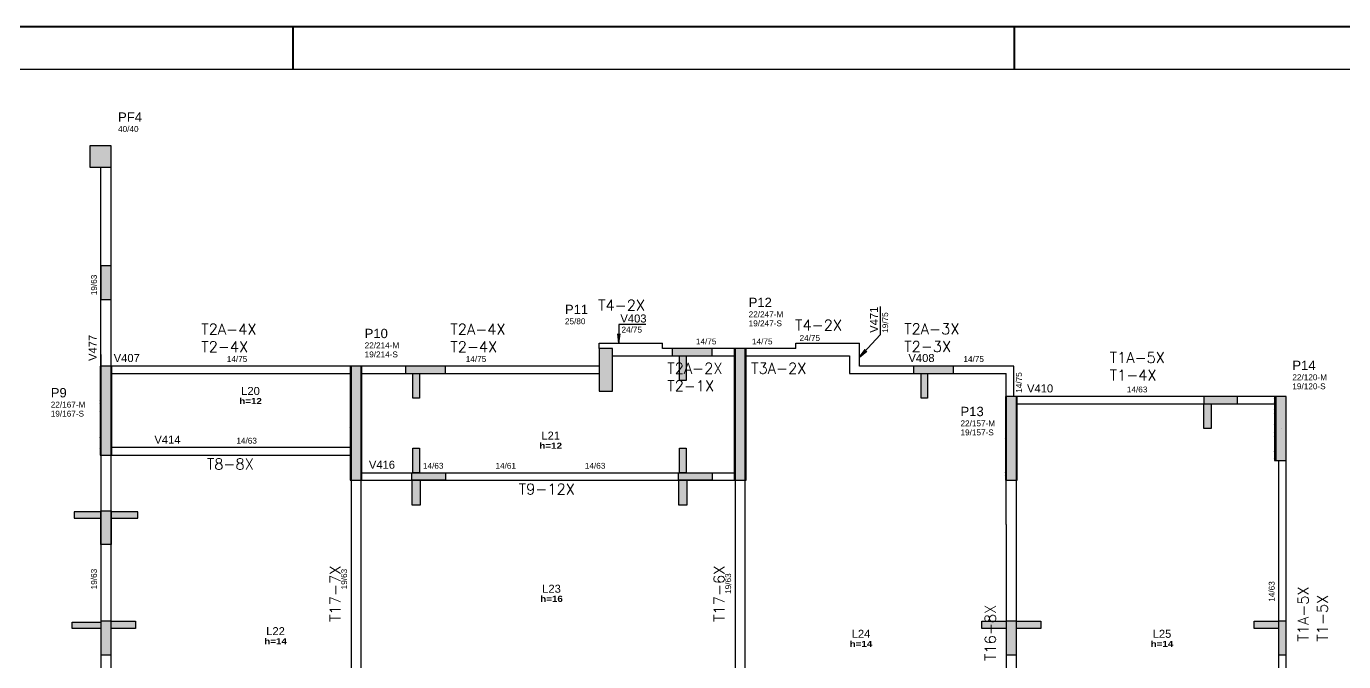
# Model space of a CAD drawing. Extents: x 17311 to 161354, y 153625 to 210355.
# Drawn here: x 19498 to 21968, y 209164 to 210355 of the extents above; entities that cross this region are included whole.
import ezdxf

# ---------------------------------------------------------------- set-up
doc = ezdxf.new("R2010")
doc.units = 0
doc.layers.get('0').update_dxf_attribs({"linetype": 'CONTINUOUS'})
for name, color, linetype in [('8', 111, 'CONTINUOUS'), ('MTH-COTAS7', 31, 'CONTINUOUS'), ('MTH-DIM-PILAR', 3, 'CONTINUOUS'), ('MTH-DIM-VIGA', 3, 'CONTINUOUS'), ('MTH-FACE-VIGA', 7, 'CONTINUOUS'), ('MTH-LINHA-SEÇÃO', 16, 'CONTINUOUS'), ('MTH-PILAR-SEGUE', 5, 'CONTINUOUS'), ('MTH-SOMBRA21', 150, 'CONTINUOUS'), ('MTH-SOMBRA25', 253, 'CONTINUOUS'), ('MTH-TIT1-PILAR', 5, 'CONTINUOUS'), ('MTH-TIT1-VIGA', 5, 'CONTINUOUS'), ('MTH-TXT-NEGRITO', 5, 'CONTINUOUS')]:
    doc.layers.add(name, color=color, linetype=linetype)
doc.layers.add('FOLHA', color=255, linetype='CONTINUOUS', lineweight=40)
doc.styles.get("Standard").update_dxf_attribs({"font": 'ROMANS.SHX'})
doc.styles.add('TQS_ARIAL', font='arial.ttf')
doc.styles.add('TQS_ARIAL_BLACK', font='ariblk.ttf')

msp = doc.modelspace()

# ---------------------------------------------------------------- linework, layer by layer
at = {"color": 30}
msp.add_line((17511.8, 210274.17), (24239.28, 210274.17), dxfattribs=at)
at = {"layer": 'FOLHA'}
for p, q in [((17310.62, 210354.64), (24319.75, 210354.64)), ((19998.39, 210274.17), (19998.39, 210354.64)), ((21350.33, 210354.64), (21350.33, 210274.17))]:
    msp.add_line(p, q, dxfattribs=at)
at = {"layer": 'MTH-COTAS7', "linetype": 'Continuous'}
for points in [[(21098.99, 209829.78), (21098.99, 209776.45), (21060.6, 209734.68), (21070.66, 209749), (21060.6, 209734.68), (21074.03, 209745.91)], [(20659.88, 209795.84), (20609.26, 209795.84), (20609.26, 209761.18), (20606.97, 209778.53), (20609.26, 209761.18), (20611.54, 209778.53)]]:
    msp.add_lwpolyline(points, dxfattribs=at)
at = {"layer": 'MTH-FACE-VIGA', "linetype": 'Continuous'}
for p, q in [((19638.1, 209718.18), (19638.1, 210090.68)), ((19657.1, 209718.18), (19657.1, 210090.68)), ((20572.1, 209761.18), (20691.1, 209761.18)), ((20572.1, 209751.18), (20572.1, 209761.18)), ((20691.1, 209751.18), (20691.1, 209761.18)), ((20941.1, 209751.18), (20941.1, 209761.18)), ((20941.1, 209761.18), (21060.6, 209761.18)), ((21060.6, 209718.18), (21060.6, 209761.18)), ((19638.1, 209739.55), (19638.1, 209718.18)), ((19657.1, 209728.5), (19657.1, 209750.22)), ((19657.1, 209718.18), (19657.1, 209728.5)), ((20597.1, 209737.18), (20825.6, 209737.18)), ((20827.1, 209751.18), (20691.1, 209751.18)), ((20825.6, 209745.31), (20827.08, 209746.78)), ((20825.6, 209738.24), (20827.03, 209739.67)), ((20825.6, 209731.16), (20826.99, 209732.55)), ((20826.99, 209732.55), (20827.1, 209732.66)), ((20827.03, 209739.67), (20827.1, 209739.74)), ((20827.08, 209746.78), (20827.1, 209746.81)), ((20941.1, 209751.18), (20846.1, 209751.18)), ((20846.1, 209744.59), (20847.57, 209746.06)), ((20846.1, 209737.52), (20847.53, 209738.95)), ((20846.1, 209730.45), (20847.49, 209731.83)), ((20847.49, 209731.83), (20847.6, 209731.95)), ((20847.53, 209738.95), (20847.6, 209739.02)), ((20847.57, 209746.06), (20847.6, 209746.09)), ((20847.6, 209737.18), (21005.6, 209737.18)), ((21005.6, 209737.18), (21041.6, 209737.18)), ((21041.6, 209737.18), (21041.6, 209718.18)), ((19636.6, 209718.08), (19636.7, 209718.18)), ((19636.6, 209711.01), (19638.05, 209712.46)), ((19636.6, 209703.94), (19637.99, 209705.33)), ((19637.99, 209705.33), (19638.1, 209705.44)), ((19638.05, 209712.46), (19638.1, 209712.51)), ((19657.1, 209717.37), (19657.91, 209718.18)), ((20107.1, 209718.18), (19657.1, 209718.18)), ((19657.1, 209710.3), (19658.55, 209711.74)), ((19657.1, 209703.23), (19658.48, 209704.61)), ((19657.1, 209704.18), (20105.6, 209704.18)), ((19658.48, 209704.61), (19658.6, 209704.73)), ((19658.55, 209711.74), (19658.6, 209711.8)), ((20105.6, 209715.77), (20107.1, 209717.27)), ((20105.6, 209708.7), (20107.05, 209710.15)), ((20107.05, 209710.15), (20107.1, 209710.2)), ((20572.1, 209718.18), (20126.1, 209718.18)), ((20126.1, 209715.06), (20127.59, 209716.55)), ((20126.1, 209707.99), (20127.54, 209709.43)), ((20127.54, 209709.43), (20127.6, 209709.49)), ((20127.59, 209716.55), (20127.6, 209716.56)), ((20127.6, 209704.18), (20572.1, 209704.18)), ((20825.6, 209724.09), (20826.95, 209725.44)), ((20825.6, 209717.02), (20826.91, 209718.32)), ((20825.6, 209709.95), (20826.86, 209711.21)), ((20825.6, 209702.88), (20826.82, 209704.09)), ((20826.82, 209704.09), (20827.1, 209704.38)), ((20826.86, 209711.21), (20827.1, 209711.45)), ((20826.91, 209718.32), (20827.1, 209718.52)), ((20826.95, 209725.44), (20827.1, 209725.59)), ((20846.1, 209723.38), (20847.44, 209724.72)), ((20846.1, 209716.31), (20847.4, 209717.6)), ((20846.1, 209709.24), (20847.36, 209710.49)), ((20847.31, 209703.38), (20847.6, 209703.67)), ((20847.36, 209710.49), (20847.6, 209710.74)), ((20847.4, 209717.6), (20847.6, 209717.81)), ((20847.44, 209724.72), (20847.6, 209724.88)), ((21041.6, 209718.18), (21041.6, 209704.18)), ((21041.6, 209704.18), (21060.6, 209704.18)), ((21349.6, 209718.18), (21060.6, 209718.18)), ((21060.6, 209704.18), (21335.6, 209704.18)), ((21335.6, 209661.18), (21335.6, 209704.18)), ((21349.6, 209661.18), (21349.6, 209718.18)), ((19636.6, 209696.87), (19637.93, 209698.19)), ((19636.6, 209689.8), (19637.86, 209691.05)), ((19636.6, 209682.73), (19637.8, 209683.92)), ((19637.8, 209683.92), (19638.1, 209684.23)), ((19637.86, 209691.05), (19638.1, 209691.3)), ((19637.93, 209698.19), (19638.1, 209698.37)), ((19657.1, 209696.16), (19658.42, 209697.47)), ((19657.1, 209689.09), (19658.35, 209690.34)), ((19657.1, 209682.01), (19658.29, 209683.2)), ((19658.29, 209683.2), (19658.6, 209683.51)), ((19658.35, 209690.34), (19658.6, 209690.59)), ((19658.42, 209697.47), (19658.6, 209697.66)), ((20105.6, 209701.63), (20107, 209703.02)), ((20105.6, 209694.56), (20106.95, 209695.9)), ((20105.6, 209687.49), (20106.9, 209688.78)), ((20105.6, 209680.42), (20106.85, 209681.66)), ((20106.85, 209681.66), (20107.1, 209681.92)), ((20106.9, 209688.78), (20107.1, 209688.99)), ((20106.95, 209695.9), (20107.1, 209696.06)), ((20107, 209703.02), (20107.1, 209703.13)), ((20126.1, 209700.92), (20127.49, 209702.31)), ((20126.1, 209693.85), (20127.44, 209695.19)), ((20126.1, 209686.78), (20127.39, 209688.06)), ((20126.1, 209679.7), (20127.34, 209680.94)), ((20127.34, 209680.94), (20127.6, 209681.2)), ((20127.39, 209688.06), (20127.6, 209688.28)), ((20127.44, 209695.19), (20127.6, 209695.35)), ((20127.49, 209702.31), (20127.6, 209702.42)), ((20825.6, 209695.81), (20826.78, 209696.98)), ((20825.6, 209688.74), (20826.73, 209689.87)), ((20825.6, 209681.67), (20826.69, 209682.75)), ((20826.69, 209682.75), (20827.1, 209683.17)), ((20826.73, 209689.87), (20827.1, 209690.24)), ((20826.78, 209696.98), (20827.1, 209697.31)), ((20846.1, 209702.17), (20847.31, 209703.38)), ((20846.1, 209695.1), (20847.27, 209696.26)), ((20846.1, 209688.02), (20847.23, 209689.15)), ((20846.1, 209680.95), (20847.18, 209682.03)), ((20847.18, 209682.03), (20847.6, 209682.45)), ((20847.23, 209689.15), (20847.6, 209689.52)), ((20847.27, 209696.26), (20847.6, 209696.6)), ((19636.6, 209675.66), (19637.73, 209676.78)), ((19636.6, 209668.59), (19637.67, 209669.65)), ((19636.6, 209661.51), (19637.6, 209662.51)), ((19636.6, 209654.44), (19637.54, 209655.38)), ((19637.54, 209655.38), (19638.1, 209655.94)), ((19637.6, 209662.51), (19638.1, 209663.01)), ((19637.67, 209669.65), (19638.1, 209670.09)), ((19637.73, 209676.78), (19638.1, 209677.16)), ((19657.1, 209674.94), (19658.23, 209676.06)), ((19657.1, 209667.87), (19658.16, 209668.93)), ((19657.1, 209660.8), (19658.1, 209661.79)), ((19657.1, 209653.73), (19658.03, 209654.66)), ((19658.03, 209654.66), (19658.6, 209655.23)), ((19658.1, 209661.79), (19658.6, 209662.3)), ((19658.16, 209668.93), (19658.6, 209669.37)), ((19658.23, 209676.06), (19658.6, 209676.44)), ((20105.6, 209673.35), (20106.8, 209674.54)), ((20105.6, 209666.28), (20106.75, 209667.42)), ((20105.6, 209659.2), (20106.7, 209660.3)), ((20106.7, 209660.3), (20107.1, 209660.7)), ((20106.75, 209667.42), (20107.1, 209667.78)), ((20106.8, 209674.54), (20107.1, 209674.85)), ((20126.1, 209672.63), (20127.29, 209673.82)), ((20126.1, 209665.56), (20127.24, 209666.7)), ((20126.1, 209658.49), (20127.19, 209659.58)), ((20127.19, 209659.58), (20127.6, 209659.99)), ((20127.24, 209666.7), (20127.6, 209667.06)), ((20127.29, 209673.82), (20127.6, 209674.13)), ((20825.6, 209674.6), (20826.65, 209675.64)), ((20825.6, 209667.52), (20826.6, 209668.52)), ((20825.6, 209660.45), (20826.56, 209661.41)), ((20825.6, 209653.38), (20826.52, 209654.29)), ((20826.52, 209654.29), (20827.1, 209654.88)), ((20826.56, 209661.41), (20827.1, 209661.95)), ((20826.6, 209668.52), (20827.1, 209669.02)), ((20826.65, 209675.64), (20827.1, 209676.1)), ((20846.1, 209673.88), (20847.14, 209674.92)), ((20846.1, 209666.81), (20847.1, 209667.81)), ((20846.1, 209659.74), (20847.06, 209660.69)), ((20847.06, 209660.69), (20847.6, 209661.24)), ((20847.1, 209667.81), (20847.6, 209668.31)), ((20847.14, 209674.92), (20847.6, 209675.38)), ((21334.1, 209660.36), (21334.93, 209661.18)), ((21334.1, 209653.29), (21335.54, 209654.72)), ((21335.54, 209654.72), (21335.6, 209654.79)), ((21354.6, 209660.36), (21355.43, 209661.18)), ((21838.1, 209661.18), (21354.6, 209661.18)), ((21354.6, 209653.29), (21356.04, 209654.72)), ((21356.04, 209654.72), (21356.1, 209654.79)), ((21838.1, 209656.9), (21841.07, 209659.87)), ((21841.07, 209659.87), (21841.1, 209659.9)), ((19636.6, 209647.37), (19637.48, 209648.24)), ((19636.6, 209640.3), (19637.41, 209641.11)), ((19636.6, 209633.23), (19637.35, 209633.97)), ((19637.35, 209633.97), (19638.1, 209634.73)), ((19637.41, 209641.11), (19638.1, 209641.8)), ((19637.48, 209648.24), (19638.1, 209648.87)), ((19657.1, 209646.66), (19657.97, 209647.52)), ((19657.1, 209639.59), (19657.91, 209640.39)), ((19657.1, 209632.52), (19657.84, 209633.25)), ((19657.84, 209633.25), (19658.6, 209634.02)), ((19657.91, 209640.39), (19658.6, 209641.09)), ((19657.97, 209647.52), (19658.6, 209648.16)), ((20105.6, 209652.13), (20106.65, 209653.18)), ((20105.6, 209645.06), (20106.6, 209646.06)), ((20105.6, 209637.99), (20106.55, 209638.94)), ((20105.6, 209630.92), (20106.5, 209631.81)), ((20106.5, 209631.81), (20107.1, 209632.42)), ((20106.55, 209638.94), (20107.1, 209639.49)), ((20106.6, 209646.06), (20107.1, 209646.56)), ((20106.65, 209653.18), (20107.1, 209653.63)), ((20126.1, 209651.42), (20127.14, 209652.46)), ((20126.1, 209644.35), (20127.09, 209645.34)), ((20126.1, 209637.28), (20127.04, 209638.22)), ((20126.1, 209630.21), (20126.99, 209631.1)), ((20126.99, 209631.1), (20127.6, 209631.71)), ((20127.04, 209638.22), (20127.6, 209638.78)), ((20127.09, 209645.34), (20127.6, 209645.85)), ((20127.14, 209652.46), (20127.6, 209652.92)), ((20825.6, 209646.31), (20826.47, 209647.18)), ((20825.6, 209639.24), (20826.43, 209640.07)), ((20825.6, 209632.17), (20826.39, 209632.95)), ((20826.39, 209632.95), (20827.1, 209633.67)), ((20826.43, 209640.07), (20827.1, 209640.74)), ((20826.47, 209647.18), (20827.1, 209647.81)), ((20846.1, 209652.67), (20847.01, 209653.58)), ((20846.1, 209645.6), (20846.97, 209646.46)), ((20846.1, 209638.53), (20846.93, 209639.35)), ((20846.1, 209631.46), (20846.88, 209632.23)), ((20846.88, 209632.23), (20847.6, 209632.96)), ((20846.93, 209639.35), (20847.6, 209640.03)), ((20846.97, 209646.46), (20847.6, 209647.1)), ((20847.01, 209653.58), (20847.6, 209654.17)), ((21334.1, 209646.22), (21335.47, 209647.59)), ((21334.1, 209639.14), (21335.41, 209640.45)), ((21334.1, 209632.07), (21335.34, 209633.31)), ((21335.34, 209633.31), (21335.6, 209633.57)), ((21335.41, 209640.45), (21335.6, 209640.64)), ((21335.47, 209647.59), (21335.6, 209647.72)), ((21354.6, 209646.22), (21355.97, 209647.59)), ((21354.6, 209647.18), (21838.1, 209647.18)), ((21354.6, 209639.14), (21355.91, 209640.45)), ((21354.6, 209632.07), (21355.84, 209633.31)), ((21355.84, 209633.31), (21356.1, 209633.57)), ((21355.91, 209640.45), (21356.1, 209640.64)), ((21355.97, 209647.59), (21356.1, 209647.72)), ((21838.1, 209649.83), (21840.89, 209652.62)), ((21838.1, 209642.76), (21840.71, 209645.37)), ((21838.1, 209635.69), (21840.53, 209638.11)), ((21838.1, 209628.62), (21840.35, 209630.86)), ((21840.35, 209630.86), (21841.1, 209631.62)), ((21840.53, 209638.11), (21841.1, 209638.69)), ((21840.71, 209645.37), (21841.1, 209645.76)), ((21840.89, 209652.62), (21841.1, 209652.83)), ((19636.6, 209626.16), (19637.28, 209626.84)), ((19636.6, 209619.09), (19637.22, 209619.7)), ((19636.6, 209612.02), (19637.16, 209612.57)), ((19636.6, 209604.95), (19637.09, 209605.43)), ((19637.09, 209605.43), (19638.1, 209606.45)), ((19637.16, 209612.57), (19638.1, 209613.52)), ((19637.22, 209619.7), (19638.1, 209620.59)), ((19637.28, 209626.84), (19638.1, 209627.66)), ((19657.1, 209625.45), (19657.78, 209626.12)), ((19657.1, 209618.37), (19657.71, 209618.98)), ((19657.1, 209611.3), (19657.65, 209611.85)), ((19657.59, 209604.71), (19658.6, 209605.73)), ((19657.65, 209611.85), (19658.6, 209612.8)), ((19657.71, 209618.98), (19658.6, 209619.87)), ((19657.78, 209626.12), (19658.6, 209626.95)), ((20105.6, 209623.85), (20106.45, 209624.69)), ((20105.6, 209616.78), (20106.4, 209617.57)), ((20105.6, 209609.71), (20106.35, 209610.45)), ((20106.35, 209610.45), (20107.1, 209611.21)), ((20106.4, 209617.57), (20107.1, 209618.28)), ((20106.45, 209624.69), (20107.1, 209625.35)), ((20126.1, 209623.14), (20126.94, 209623.98)), ((20126.1, 209616.07), (20126.89, 209616.85)), ((20126.1, 209608.99), (20126.84, 209609.73)), ((20126.84, 209609.73), (20127.6, 209610.49)), ((20126.89, 209616.85), (20127.6, 209617.57)), ((20126.94, 209623.98), (20127.6, 209624.64)), ((20825.6, 209625.1), (20826.34, 209625.84)), ((20825.6, 209618.03), (20826.3, 209618.72)), ((20825.6, 209610.96), (20826.26, 209611.61)), ((20826.21, 209604.49), (20827.1, 209605.38)), ((20826.26, 209611.61), (20827.1, 209612.46)), ((20826.3, 209618.72), (20827.1, 209619.53)), ((20826.34, 209625.84), (20827.1, 209626.6)), ((20846.1, 209624.38), (20846.84, 209625.12)), ((20846.1, 209617.31), (20846.8, 209618.01)), ((20846.1, 209610.24), (20846.75, 209610.89)), ((20846.75, 209610.89), (20847.6, 209611.74)), ((20846.8, 209618.01), (20847.6, 209618.81)), ((20846.84, 209625.12), (20847.6, 209625.88)), ((21334.1, 209625), (21335.27, 209626.17)), ((21334.1, 209617.93), (21335.2, 209619.03)), ((21334.1, 209610.86), (21335.13, 209611.89)), ((21335.07, 209604.75), (21335.6, 209605.29)), ((21335.13, 209611.89), (21335.6, 209612.36)), ((21335.2, 209619.03), (21335.6, 209619.43)), ((21335.27, 209626.17), (21335.6, 209626.5)), ((21354.6, 209625), (21355.77, 209626.17)), ((21354.6, 209617.93), (21355.7, 209619.03)), ((21354.6, 209610.86), (21355.63, 209611.89)), ((21355.57, 209604.75), (21356.1, 209605.29)), ((21355.63, 209611.89), (21356.1, 209612.36)), ((21355.7, 209619.03), (21356.1, 209619.43)), ((21355.77, 209626.17), (21356.1, 209626.5)), ((21838.1, 209621.55), (21840.17, 209623.61)), ((21838.1, 209614.48), (21839.98, 209616.36)), ((21838.1, 209607.41), (21839.8, 209609.1)), ((21839.8, 209609.1), (21841.1, 209610.41)), ((21839.98, 209616.36), (21841.1, 209617.48)), ((21840.17, 209623.61), (21841.1, 209624.55)), ((19636.6, 209597.87), (19637.03, 209598.3)), ((19636.6, 209590.8), (19636.96, 209591.16)), ((19636.6, 209583.73), (19636.9, 209584.03)), ((19636.9, 209584.03), (19638.1, 209585.23)), ((19636.96, 209591.16), (19638.1, 209592.3)), ((19637.03, 209598.3), (19638.1, 209599.37)), ((19657.1, 209604.23), (19657.59, 209604.71)), ((19657.1, 209597.16), (19657.52, 209597.58)), ((19657.1, 209590.09), (19657.46, 209590.44)), ((19657.1, 209583.02), (19657.39, 209583.31)), ((19657.39, 209583.31), (19658.6, 209584.52)), ((19657.46, 209590.44), (19658.6, 209591.59)), ((19657.52, 209597.58), (19658.6, 209598.66)), ((20105.6, 209602.64), (20106.3, 209603.33)), ((20105.6, 209595.57), (20106.25, 209596.21)), ((20105.6, 209588.49), (20106.2, 209589.09)), ((20105.6, 209581.42), (20106.15, 209581.97)), ((20106.15, 209581.97), (20107.1, 209582.92)), ((20106.2, 209589.09), (20107.1, 209589.99)), ((20106.25, 209596.21), (20107.1, 209597.07)), ((20106.3, 209603.33), (20107.1, 209604.14)), ((20126.1, 209601.92), (20126.79, 209602.61)), ((20126.1, 209594.85), (20126.74, 209595.49)), ((20126.1, 209587.78), (20126.69, 209588.37)), ((20126.1, 209580.71), (20126.65, 209581.25)), ((20126.65, 209581.25), (20127.6, 209582.21)), ((20126.69, 209588.37), (20127.6, 209589.28)), ((20126.74, 209595.49), (20127.6, 209596.35)), ((20126.79, 209602.61), (20127.6, 209603.42)), ((20825.6, 209603.88), (20826.21, 209604.49)), ((20825.6, 209596.81), (20826.17, 209597.38)), ((20825.6, 209589.74), (20826.13, 209590.27)), ((20825.6, 209582.67), (20826.08, 209583.15)), ((20826.08, 209583.15), (20827.1, 209584.17)), ((20826.13, 209590.27), (20827.1, 209591.24)), ((20826.17, 209597.38), (20827.1, 209598.31)), ((20846.1, 209603.17), (20846.71, 209603.78)), ((20846.1, 209596.1), (20846.67, 209596.66)), ((20846.1, 209589.03), (20846.62, 209589.55)), ((20846.1, 209581.96), (20846.58, 209582.43)), ((20846.58, 209582.43), (20847.6, 209583.46)), ((20846.62, 209589.55), (20847.6, 209590.53)), ((20846.67, 209596.66), (20847.6, 209597.6)), ((20846.71, 209603.78), (20847.6, 209604.67)), ((21334.1, 209603.79), (21335.07, 209604.75)), ((21334.1, 209596.72), (21335, 209597.61)), ((21334.1, 209589.65), (21334.93, 209590.47)), ((21334.1, 209582.58), (21334.86, 209583.33)), ((21334.86, 209583.33), (21335.6, 209584.08)), ((21334.93, 209590.47), (21335.6, 209591.15)), ((21335, 209597.61), (21335.6, 209598.22)), ((21354.6, 209603.79), (21355.57, 209604.75)), ((21354.6, 209596.72), (21355.5, 209597.61)), ((21354.6, 209589.65), (21355.43, 209590.47)), ((21354.6, 209582.58), (21355.36, 209583.33)), ((21355.36, 209583.33), (21356.1, 209584.08)), ((21355.43, 209590.47), (21356.1, 209591.15)), ((21355.5, 209597.61), (21356.1, 209598.22)), ((21838.1, 209600.33), (21839.62, 209601.85)), ((21838.1, 209593.26), (21839.44, 209594.6)), ((21838.1, 209586.19), (21839.26, 209587.35)), ((21839.08, 209580.09), (21841.1, 209582.12)), ((21839.26, 209587.35), (21841.1, 209589.19)), ((21839.44, 209594.6), (21841.1, 209596.26)), ((21839.62, 209601.85), (21841.1, 209603.33)), ((19636.6, 209576.66), (19636.84, 209576.89)), ((19636.6, 209569.59), (19636.77, 209569.76)), ((19636.6, 209562.52), (19636.71, 209562.62)), ((19636.6, 209555.45), (19636.64, 209555.49)), ((19636.64, 209555.49), (19638.1, 209556.95)), ((19636.71, 209562.62), (19638.1, 209564.02)), ((19636.77, 209569.76), (19638.1, 209571.09)), ((19636.84, 209576.89), (19638.1, 209578.16)), ((19657.1, 209575.95), (19657.33, 209576.17)), ((19657.1, 209568.88), (19657.27, 209569.04)), ((19657.1, 209561.81), (19657.2, 209561.9)), ((19657.14, 209554.77), (19658.6, 209556.23)), ((19657.2, 209561.9), (19658.6, 209563.31)), ((19657.27, 209569.04), (19658.6, 209570.38)), ((19657.33, 209576.17), (19658.6, 209577.45)), ((20105.6, 209565.18), (19658.6, 209565.18)), ((20105.6, 209574.35), (20106.1, 209574.85)), ((20105.6, 209567.28), (20106.05, 209567.73)), ((20105.6, 209560.21), (20106, 209560.61)), ((20106, 209560.61), (20107.1, 209561.71)), ((20106.05, 209567.73), (20107.1, 209568.78)), ((20106.1, 209574.85), (20107.1, 209575.85)), ((20126.1, 209573.64), (20126.6, 209574.13)), ((20126.1, 209566.57), (20126.55, 209567.01)), ((20126.1, 209559.5), (20126.5, 209559.89)), ((20126.5, 209559.89), (20127.6, 209561)), ((20126.55, 209567.01), (20127.6, 209568.07)), ((20126.6, 209574.13), (20127.6, 209575.14)), ((20825.6, 209575.6), (20826.04, 209576.04)), ((20825.6, 209568.53), (20826, 209568.92)), ((20825.6, 209561.46), (20825.95, 209561.81)), ((20825.91, 209554.69), (20827.1, 209555.89)), ((20825.95, 209561.81), (20827.1, 209562.96)), ((20826, 209568.92), (20827.1, 209570.03)), ((20826.04, 209576.04), (20827.1, 209577.1)), ((20846.1, 209574.89), (20846.54, 209575.32)), ((20846.1, 209567.82), (20846.49, 209568.21)), ((20846.1, 209560.75), (20846.45, 209561.09)), ((20846.45, 209561.09), (20847.6, 209562.25)), ((20846.49, 209568.21), (20847.6, 209569.32)), ((20846.54, 209575.32), (20847.6, 209576.39)), ((21334.1, 209575.5), (21334.79, 209576.19)), ((21334.1, 209568.43), (21334.72, 209569.05)), ((21334.1, 209561.36), (21334.66, 209561.91)), ((21334.59, 209554.77), (21335.6, 209555.79)), ((21334.66, 209561.91), (21335.6, 209562.86)), ((21334.72, 209569.05), (21335.6, 209569.93)), ((21334.79, 209576.19), (21335.6, 209577)), ((21354.6, 209575.5), (21355.29, 209576.19)), ((21354.6, 209568.43), (21355.22, 209569.05)), ((21354.6, 209561.36), (21355.16, 209561.91)), ((21355.09, 209554.77), (21356.1, 209555.79)), ((21355.16, 209561.91), (21356.1, 209562.86)), ((21355.22, 209569.05), (21356.1, 209569.93)), ((21355.29, 209576.19), (21356.1, 209577)), ((21838.1, 209579.12), (21839.08, 209580.09)), ((21838.1, 209572.05), (21838.9, 209572.84)), ((21838.1, 209564.98), (21838.72, 209565.59)), ((21838.1, 209557.91), (21838.53, 209558.34)), ((21838.53, 209558.34), (21841.1, 209560.91)), ((21838.72, 209565.59), (21841.1, 209567.98)), ((21838.9, 209572.84), (21841.1, 209575.05)), ((19638.1, 209551.18), (19638.1, 209041.18)), ((19657.1, 209554.73), (19657.14, 209554.77)), ((19657.1, 209551.18), (20105.6, 209551.18)), ((19657.1, 209041.18), (19657.1, 209551.18)), ((20105.6, 209553.14), (20105.95, 209553.48)), ((20105.6, 209546.07), (20105.9, 209546.36)), ((20105.6, 209539), (20105.85, 209539.24)), ((20105.6, 209531.93), (20105.8, 209532.12)), ((20105.8, 209532.12), (20107.1, 209533.43)), ((20105.85, 209539.24), (20107.1, 209540.5)), ((20105.9, 209546.36), (20107.1, 209547.57)), ((20105.95, 209553.48), (20107.1, 209554.64)), ((20126.1, 209552.43), (20126.45, 209552.77)), ((20126.1, 209545.35), (20126.4, 209545.64)), ((20126.1, 209538.28), (20126.35, 209538.52)), ((20126.1, 209531.21), (20126.3, 209531.4)), ((20126.3, 209531.4), (20127.6, 209532.71)), ((20126.35, 209538.52), (20127.6, 209539.78)), ((20126.4, 209545.64), (20127.6, 209546.85)), ((20126.45, 209552.77), (20127.6, 209553.93)), ((20825.6, 209554.39), (20825.91, 209554.69)), ((20825.6, 209547.32), (20825.87, 209547.58)), ((20825.6, 209540.25), (20825.83, 209540.47)), ((20825.6, 209533.17), (20825.78, 209533.35)), ((20825.78, 209533.35), (20827.1, 209534.67)), ((20825.83, 209540.47), (20827.1, 209541.75)), ((20825.87, 209547.58), (20827.1, 209548.82)), ((20846.1, 209553.67), (20846.41, 209553.98)), ((20846.1, 209546.6), (20846.36, 209546.86)), ((20846.1, 209539.53), (20846.32, 209539.75)), ((20846.1, 209532.46), (20846.28, 209532.63)), ((20846.28, 209532.63), (20847.6, 209533.96)), ((20846.32, 209539.75), (20847.6, 209541.03)), ((20846.36, 209546.86), (20847.6, 209548.1)), ((20846.41, 209553.98), (20847.6, 209555.17)), ((21334.1, 209554.29), (21334.59, 209554.77)), ((21334.1, 209547.22), (21334.52, 209547.64)), ((21334.1, 209540.15), (21334.45, 209540.5)), ((21334.1, 209533.08), (21334.38, 209533.36)), ((21334.38, 209533.36), (21335.6, 209534.58)), ((21334.45, 209540.5), (21335.6, 209541.65)), ((21334.52, 209547.64), (21335.6, 209548.72)), ((21354.6, 209554.29), (21355.09, 209554.77)), ((21354.6, 209547.22), (21355.02, 209547.64)), ((21354.6, 209540.15), (21354.95, 209540.5)), ((21354.6, 209533.08), (21354.88, 209533.36)), ((21354.88, 209533.36), (21356.1, 209534.58)), ((21354.95, 209540.5), (21356.1, 209541.65)), ((21355.02, 209547.64), (21356.1, 209548.72)), ((21838.1, 209550.84), (21838.35, 209551.08)), ((21838.1, 209543.77), (21838.17, 209543.83)), ((21838.17, 209543.83), (21841.1, 209546.77)), ((21838.35, 209551.08), (21841.1, 209553.84)), ((21846.1, 209541.18), (21846.1, 208997.68)), ((21860.1, 208997.68), (21860.1, 209541.18)), ((20105.6, 209524.85), (20105.75, 209525)), ((20105.6, 209517.78), (20105.7, 209517.88)), ((20105.6, 209510.71), (20105.65, 209510.76)), ((20105.65, 209510.76), (20107.1, 209512.21)), ((20105.7, 209517.88), (20107.1, 209519.28)), ((20105.75, 209525), (20107.1, 209526.35)), ((20126.1, 209524.14), (20126.25, 209524.28)), ((20126.1, 209517.07), (20126.2, 209517.16)), ((20126.1, 209510), (20126.15, 209510.04)), ((20126.15, 209510.04), (20127.6, 209511.5)), ((20126.2, 209517.16), (20127.6, 209518.57)), ((20126.25, 209524.28), (20127.6, 209525.64)), ((20127.6, 209518.18), (20825.6, 209518.18)), ((20825.6, 209526.1), (20825.74, 209526.24)), ((20825.6, 209519.03), (20825.7, 209519.12)), ((20825.6, 209511.96), (20825.65, 209512.01)), ((20825.61, 209504.89), (20827.1, 209506.39)), ((20825.65, 209512.01), (20827.1, 209513.46)), ((20825.7, 209519.12), (20827.1, 209520.53)), ((20825.74, 209526.24), (20827.1, 209527.6)), ((20846.1, 209525.39), (20846.23, 209525.52)), ((20846.1, 209518.32), (20846.19, 209518.41)), ((20846.1, 209511.25), (20846.15, 209511.29)), ((20846.15, 209511.29), (20847.6, 209512.75)), ((20846.19, 209518.41), (20847.6, 209519.82)), ((20846.23, 209525.52), (20847.6, 209526.89)), ((21334.1, 209526.01), (21334.32, 209526.22)), ((21334.1, 209518.94), (21334.25, 209519.08)), ((21334.1, 209511.86), (21334.18, 209511.94)), ((21334.11, 209504.8), (21335.6, 209506.29)), ((21334.18, 209511.94), (21335.6, 209513.36)), ((21334.25, 209519.08), (21335.6, 209520.44)), ((21334.32, 209526.22), (21335.6, 209527.51)), ((21354.6, 209526.01), (21354.82, 209526.22)), ((21354.6, 209518.94), (21354.75, 209519.08)), ((21354.6, 209511.86), (21354.68, 209511.94)), ((21354.61, 209504.8), (21356.1, 209506.29)), ((21354.68, 209511.94), (21356.1, 209513.36)), ((21354.75, 209519.08), (21356.1, 209520.44)), ((21354.82, 209526.22), (21356.1, 209527.51)), ((20106.14, 209504.18), (20107.1, 209505.14)), ((20107.1, 209504.18), (20107.1, 209061.18)), ((20126.1, 209061.18), (20126.1, 209504.18)), ((20126.1, 209504.18), (20827.1, 209504.18)), ((20127.36, 209504.18), (20127.6, 209504.43)), ((20827.1, 209504.18), (20827.1, 209061.18)), ((20846.1, 209061.18), (20846.1, 209504.18)), ((20846.11, 209504.18), (20847.6, 209505.68)), ((21335.6, 209421.18), (21335.6, 209504.18)), ((21354.6, 208997.68), (21354.6, 209504.18)), ((21335.6, 209421.18), (21335.6, 208997.68))]:
    msp.add_line(p, q, dxfattribs=at)
for points in [[(20827.1, 209751.18), (20825.6, 209751.18), (20825.6, 209504.18), (20827.1, 209504.18), (20827.1, 209751.18)], [(20847.6, 209751.18), (20846.1, 209751.18), (20846.1, 209504.18), (20847.6, 209504.18), (20847.6, 209751.18)], [(19638.1, 209718.18), (19636.6, 209718.18), (19636.6, 209551.18), (19638.1, 209551.18), (19638.1, 209718.18)], [(19658.6, 209718.18), (19657.1, 209718.18), (19657.1, 209551.18), (19658.6, 209551.18), (19658.6, 209718.18)], [(20107.1, 209718.18), (20105.6, 209718.18), (20105.6, 209504.18), (20107.1, 209504.18), (20107.1, 209718.18)], [(20127.6, 209718.18), (20126.1, 209718.18), (20126.1, 209504.18), (20127.6, 209504.18), (20127.6, 209718.18)], [(21335.6, 209661.18), (21334.1, 209661.18), (21334.1, 209504.18), (21335.6, 209504.18), (21335.6, 209661.18)], [(21356.1, 209661.18), (21354.6, 209661.18), (21354.6, 209504.18), (21356.1, 209504.18), (21356.1, 209661.18)], [(21841.1, 209661.18), (21838.1, 209661.18), (21838.1, 209541.18), (21841.1, 209541.18), (21841.1, 209661.18)]]:
    msp.add_lwpolyline(points, dxfattribs=at)
at = {"layer": 'MTH-LINHA-SEÇÃO', "linetype": 'Continuous'}
for points in [[(19657.1, 209905.83), (19638.1, 209905.83), (19638.1, 209842.83), (19657.1, 209842.83), (19657.1, 209905.83)], [(20784.1, 209751.18), (20709.1, 209751.18), (20709.1, 209737.18), (20784.1, 209737.18), (20784.1, 209751.18)], [(20723.1, 209691.18), (20723.1, 209737.18), (20735.1, 209737.18), (20735.1, 209691.18), (20723.1, 209691.18)], [(20284.14, 209718.18), (20209.14, 209718.18), (20209.14, 209704.18), (20284.14, 209704.18), (20284.14, 209718.18)], [(20223.14, 209658.18), (20223.14, 209704.18), (20235.14, 209704.18), (20235.14, 209658.18), (20223.14, 209658.18)], [(21236.83, 209718.18), (21161.83, 209718.18), (21161.83, 209704.18), (21236.83, 209704.18), (21236.83, 209718.18)], [(21175.83, 209658.18), (21175.83, 209704.18), (21187.83, 209704.18), (21187.83, 209658.18), (21175.83, 209658.18)], [(21768.83, 209661.18), (21705.83, 209661.18), (21705.83, 209647.18), (21768.83, 209647.18), (21768.83, 209661.18)], [(21705.83, 209601.18), (21705.83, 209647.18), (21719.83, 209647.18), (21719.83, 209601.18), (21705.83, 209601.18)], [(20223.14, 209518.18), (20223.14, 209564.18), (20235.14, 209564.18), (20235.14, 209518.18), (20223.14, 209518.18)], [(20723.1, 209518.18), (20723.1, 209564.18), (20735.1, 209564.18), (20735.1, 209518.18), (20723.1, 209518.18)], [(20284.14, 209504.18), (20221.14, 209504.18), (20221.14, 209518.18), (20284.14, 209518.18), (20284.14, 209504.18)], [(20784.1, 209504.18), (20721.1, 209504.18), (20721.1, 209518.18), (20784.1, 209518.18), (20784.1, 209504.18)], [(20221.14, 209504.18), (20221.14, 209458.18), (20237.14, 209458.18), (20237.14, 209504.18), (20221.14, 209504.18)], [(20721.1, 209504.18), (20721.1, 209458.18), (20737.1, 209458.18), (20737.1, 209504.18), (20721.1, 209504.18)], [(19638.1, 209444.97), (19588.1, 209444.97), (19588.1, 209432.97), (19638.1, 209432.97), (19638.1, 209444.97)], [(19638.1, 209446.97), (19657.1, 209446.97), (19657.1, 209383.97), (19638.1, 209383.97), (19638.1, 209446.97)], [(19707.1, 209444.97), (19657.1, 209444.97), (19657.1, 209432.97), (19707.1, 209432.97), (19707.1, 209444.97)], [(19584.1, 209238.24), (19638.1, 209238.24), (19638.1, 209226.24), (19584.1, 209226.24), (19584.1, 209238.24)], [(19657.1, 209177.24), (19657.1, 209240.24), (19638.1, 209240.24), (19638.1, 209177.24), (19657.1, 209177.24)], [(19657.1, 209240.24), (19703.1, 209240.24), (19703.1, 209226.24), (19657.1, 209226.24), (19657.1, 209240.24)], [(21289.6, 209240.24), (21335.6, 209240.24), (21335.6, 209226.24), (21289.6, 209226.24), (21289.6, 209240.24)], [(21354.6, 209177.24), (21354.6, 209240.24), (21335.6, 209240.24), (21335.6, 209177.24), (21354.6, 209177.24)], [(21354.6, 209240.24), (21400.6, 209240.24), (21400.6, 209226.24), (21354.6, 209226.24), (21354.6, 209240.24)], [(21800.1, 209240.24), (21846.1, 209240.24), (21846.1, 209226.24), (21800.1, 209226.24), (21800.1, 209240.24)], [(21860.1, 209177.24), (21860.1, 209240.24), (21846.1, 209240.24), (21846.1, 209177.24), (21860.1, 209177.24)]]:
    msp.add_lwpolyline(points, dxfattribs=at)
at = {"layer": 'MTH-PILAR-SEGUE', "linetype": 'Continuous'}
msp.add_line((21850.6, 209601.18), (21850.6, 209601.18), dxfattribs=at)
for points in [[(19657.1, 210130.68), (19617.1, 210130.68), (19617.1, 210090.68), (19657.1, 210090.68), (19657.1, 210130.68)], [(20572.1, 209671.18), (20597.1, 209671.18), (20597.1, 209751.18), (20572.1, 209751.18), (20572.1, 209671.18)], [(20827.1, 209504.18), (20846.1, 209504.18), (20846.1, 209751.18), (20827.1, 209751.18), (20827.1, 209504.18)], [(19638.1, 209551.18), (19657.1, 209551.18), (19657.1, 209718.18), (19638.1, 209718.18), (19638.1, 209551.18)], [(20107.1, 209504.18), (20126.1, 209504.18), (20126.1, 209718.18), (20107.1, 209718.18), (20107.1, 209504.18)], [(21335.6, 209504.18), (21354.6, 209504.18), (21354.6, 209661.18), (21335.6, 209661.18), (21335.6, 209504.18)], [(21841.1, 209541.18), (21860.1, 209541.18), (21860.1, 209661.18), (21841.1, 209661.18), (21841.1, 209541.18)]]:
    msp.add_lwpolyline(points, dxfattribs=at)
at = {"layer": 'MTH-SOMBRA21', "linetype": 'Continuous'}
for points in [[(19657.1, 209905.83), (19638.1, 209905.83), (19638.1, 209842.83)], [(19657.1, 209905.83), (19638.1, 209842.83), (19657.1, 209842.83)], [(19657.1, 209905.83), (19657.1, 209842.83), (19657.1, 209905.83)], [(20784.1, 209751.18), (20709.1, 209751.18), (20709.1, 209737.18)], [(20784.1, 209751.18), (20709.1, 209737.18), (20784.1, 209737.18)], [(20723.1, 209691.18), (20723.1, 209737.18), (20735.1, 209737.18)], [(20723.1, 209691.18), (20735.1, 209737.18), (20735.1, 209691.18)], [(20784.1, 209751.18), (20784.1, 209737.18), (20784.1, 209751.18)], [(20284.14, 209718.18), (20209.14, 209718.18), (20209.14, 209704.18)], [(20284.14, 209718.18), (20209.14, 209704.18), (20284.14, 209704.18)], [(20223.14, 209658.18), (20223.14, 209704.18), (20235.14, 209704.18)], [(20223.14, 209658.18), (20235.14, 209704.18), (20235.14, 209658.18)], [(20284.14, 209718.18), (20284.14, 209704.18), (20284.14, 209718.18)], [(21236.83, 209718.18), (21161.83, 209718.18), (21161.83, 209704.18)], [(21236.83, 209718.18), (21161.83, 209704.18), (21236.83, 209704.18)], [(21175.83, 209658.18), (21175.83, 209704.18), (21187.83, 209704.18)], [(21175.83, 209658.18), (21187.83, 209704.18), (21187.83, 209658.18)], [(21236.83, 209718.18), (21236.83, 209704.18), (21236.83, 209718.18)], [(20723.1, 209691.18), (20735.1, 209691.18), (20723.1, 209691.18)], [(20223.14, 209658.18), (20235.14, 209658.18), (20223.14, 209658.18)], [(21175.83, 209658.18), (21187.83, 209658.18), (21175.83, 209658.18)], [(21768.83, 209661.18), (21705.83, 209661.18), (21705.83, 209647.18)], [(21768.83, 209661.18), (21705.83, 209647.18), (21768.83, 209647.18)], [(21768.83, 209661.18), (21768.83, 209647.18), (21768.83, 209661.18)], [(21705.83, 209601.18), (21705.83, 209647.18), (21719.83, 209647.18)], [(21705.83, 209601.18), (21719.83, 209647.18), (21719.83, 209601.18)], [(21705.83, 209601.18), (21719.83, 209601.18), (21705.83, 209601.18)], [(20223.14, 209518.18), (20223.14, 209564.18), (20235.14, 209564.18)], [(20223.14, 209518.18), (20235.14, 209564.18), (20235.14, 209518.18)], [(20723.1, 209518.18), (20723.1, 209564.18), (20735.1, 209564.18)], [(20723.1, 209518.18), (20735.1, 209564.18), (20735.1, 209518.18)], [(20284.14, 209504.18), (20221.14, 209504.18), (20221.14, 209518.18)], [(20284.14, 209504.18), (20221.14, 209518.18), (20284.14, 209518.18)], [(20223.14, 209518.18), (20235.14, 209518.18), (20223.14, 209518.18)], [(20284.14, 209504.18), (20284.14, 209518.18), (20284.14, 209504.18)], [(20784.1, 209504.18), (20721.1, 209504.18), (20721.1, 209518.18)], [(20784.1, 209504.18), (20721.1, 209518.18), (20784.1, 209518.18)], [(20723.1, 209518.18), (20735.1, 209518.18), (20723.1, 209518.18)], [(20784.1, 209504.18), (20784.1, 209518.18), (20784.1, 209504.18)], [(20221.14, 209504.18), (20221.14, 209458.18), (20237.14, 209458.18)], [(20221.14, 209504.18), (20237.14, 209458.18), (20237.14, 209504.18)], [(20221.14, 209504.18), (20237.14, 209504.18), (20221.14, 209504.18)], [(20721.1, 209504.18), (20721.1, 209458.18), (20737.1, 209458.18)], [(20721.1, 209504.18), (20737.1, 209458.18), (20737.1, 209504.18)], [(20721.1, 209504.18), (20737.1, 209504.18), (20721.1, 209504.18)], [(19638.1, 209444.97), (19588.1, 209444.97), (19588.1, 209432.97)], [(19638.1, 209444.97), (19588.1, 209432.97), (19638.1, 209432.97)], [(19638.1, 209446.97), (19657.1, 209446.97), (19657.1, 209383.97)], [(19638.1, 209446.97), (19657.1, 209383.97), (19638.1, 209383.97)], [(19638.1, 209446.97), (19638.1, 209383.97), (19638.1, 209446.97)], [(19638.1, 209444.97), (19638.1, 209432.97), (19638.1, 209444.97)], [(19707.1, 209444.97), (19657.1, 209444.97), (19657.1, 209432.97)], [(19707.1, 209444.97), (19657.1, 209432.97), (19707.1, 209432.97)], [(19707.1, 209444.97), (19707.1, 209432.97), (19707.1, 209444.97)], [(19584.1, 209238.24), (19638.1, 209238.24), (19638.1, 209226.24)], [(19584.1, 209238.24), (19638.1, 209226.24), (19584.1, 209226.24)], [(19584.1, 209238.24), (19584.1, 209226.24), (19584.1, 209238.24)], [(19657.1, 209177.24), (19657.1, 209240.24), (19638.1, 209240.24)], [(19657.1, 209177.24), (19638.1, 209240.24), (19638.1, 209177.24)], [(19657.1, 209240.24), (19703.1, 209240.24), (19703.1, 209226.24)], [(19657.1, 209240.24), (19703.1, 209226.24), (19657.1, 209226.24)], [(19657.1, 209240.24), (19657.1, 209226.24), (19657.1, 209240.24)], [(21289.6, 209240.24), (21335.6, 209240.24), (21335.6, 209226.24)], [(21289.6, 209240.24), (21335.6, 209226.24), (21289.6, 209226.24)], [(21289.6, 209240.24), (21289.6, 209226.24), (21289.6, 209240.24)], [(21354.6, 209177.24), (21354.6, 209240.24), (21335.6, 209240.24)], [(21354.6, 209177.24), (21335.6, 209240.24), (21335.6, 209177.24)], [(21354.6, 209240.24), (21400.6, 209240.24), (21400.6, 209226.24)], [(21354.6, 209240.24), (21400.6, 209226.24), (21354.6, 209226.24)], [(21354.6, 209240.24), (21354.6, 209226.24), (21354.6, 209240.24)], [(21800.1, 209240.24), (21846.1, 209240.24), (21846.1, 209226.24)], [(21800.1, 209240.24), (21846.1, 209226.24), (21800.1, 209226.24)], [(21800.1, 209240.24), (21800.1, 209226.24), (21800.1, 209240.24)], [(21860.1, 209177.24), (21860.1, 209240.24), (21846.1, 209240.24)], [(21860.1, 209177.24), (21846.1, 209240.24), (21846.1, 209177.24)], [(19657.1, 209177.24), (19638.1, 209177.24), (19657.1, 209177.24)], [(21354.6, 209177.24), (21335.6, 209177.24), (21354.6, 209177.24)], [(21860.1, 209177.24), (21846.1, 209177.24), (21860.1, 209177.24)]]:
    msp.add_solid(points, dxfattribs=at)
at = {"layer": 'MTH-SOMBRA25', "linetype": 'Continuous'}
for points in [[(19657.1, 210130.68), (19617.1, 210130.68), (19617.1, 210090.68)], [(19657.1, 210130.68), (19617.1, 210090.68), (19657.1, 210090.68)], [(19657.1, 210130.68), (19657.1, 210090.68), (19657.1, 210130.68)], [(20572.1, 209671.18), (20597.1, 209671.18), (20597.1, 209751.18)], [(20572.1, 209671.18), (20597.1, 209751.18), (20572.1, 209751.18)], [(20572.1, 209671.18), (20572.1, 209751.18), (20572.1, 209671.18)], [(20827.1, 209504.18), (20846.1, 209504.18), (20846.1, 209751.18)], [(20827.1, 209504.18), (20846.1, 209751.18), (20827.1, 209751.18)], [(20827.1, 209504.18), (20827.1, 209751.18), (20827.1, 209504.18)], [(19638.1, 209551.18), (19657.1, 209551.18), (19657.1, 209718.18)], [(19638.1, 209551.18), (19657.1, 209718.18), (19638.1, 209718.18)], [(19638.1, 209551.18), (19638.1, 209718.18), (19638.1, 209551.18)], [(20107.1, 209504.18), (20126.1, 209504.18), (20126.1, 209718.18)], [(20107.1, 209504.18), (20126.1, 209718.18), (20107.1, 209718.18)], [(20107.1, 209504.18), (20107.1, 209718.18), (20107.1, 209504.18)], [(21335.6, 209504.18), (21354.6, 209504.18), (21354.6, 209661.18)], [(21335.6, 209504.18), (21354.6, 209661.18), (21335.6, 209661.18)], [(21335.6, 209504.18), (21335.6, 209661.18), (21335.6, 209504.18)], [(21841.1, 209541.18), (21860.1, 209541.18), (21860.1, 209661.18)], [(21841.1, 209541.18), (21860.1, 209661.18), (21841.1, 209661.18)], [(21841.1, 209541.18), (21841.1, 209661.18), (21841.1, 209541.18)]]:
    msp.add_solid(points, dxfattribs=at)

# ---------------------------------------------------------------- texts
at = {"layer": '8', "color": 1, "linetype": 'Continuous'}
for s, p in [('T4-2X', (20570.27, 209821.96)), ('T4-2X', (20939.52, 209784.56)), ('T2A-4X', (19826.23, 209776.98)), ('T2A-4X', (20293.23, 209776.98)), ('T2A-3X', (21144.2, 209777.55)), ('T2-4X', (19826.23, 209744.02)), ('T2-4X', (20293.23, 209744.02)), ('T2-3X', (21144.2, 209744.58)), ('T1A-5X', (21529.4, 209723.85)), ('T2A-2X', (20699.92, 209703.74)), ('T3A-2X', (20857.2, 209703.74)), ('T1-4X', (21529.4, 209690.89)), ('T2-1X', (20699.92, 209670.78)), ('T8-8X', (19836.79, 209524.4)), ('T9-12X', (20421.48, 209477.4))]:
    msp.add_text(s, height=20.16, dxfattribs=at).set_placement(p)
for s, p in [('T17-7X', (20087.2, 209238.81)), ('T17-6X', (20807.2, 209238.81)), ('T1A-5X', (21902.37, 209201.64)), ('T1-5X', (21938.38, 209201.64)), ('T16-8X', (21315.7, 209165.56))]:
    msp.add_text(s, height=20.16, rotation=90, dxfattribs=at).set_placement(p)
at = {"layer": 'MTH-DIM-PILAR', "linetype": 'Continuous', "style": 'TQS_ARIAL'}
for s, p in [('40/40', (19670.28, 210156.84)), ('25/80', (20508.07, 209796.5)), ('22/247-M', (20852.52, 209809.61)), ('19/247-S', (20852.52, 209792.61)), ('22/214-M', (20132.57, 209751.38)), ('19/214-S', (20132.57, 209734.38)), ('22/120-M', (21871.88, 209691.64)), ('19/120-S', (21871.88, 209674.64)), ('22/167-M', (19544.11, 209640.39)), ('19/167-S', (19544.11, 209623.39)), ('22/157-M', (21249.71, 209605.21)), ('19/157-S', (21249.71, 209588.21))]:
    msp.add_text(s, height=11, dxfattribs=at).set_placement(p)
at = {"layer": 'MTH-DIM-VIGA', "linetype": 'Continuous', "style": 'TQS_ARIAL'}
for s, p in [('19/63', (19630.6, 209850.83)), ('19/75', (21113.99, 209780.41)), ('14/75', (21364.74, 209667.98)), ('19/63', (19630.6, 209299.68)), ('19/63', (20099.6, 209299.68)), ('19/63', (20819.6, 209291.18)), ('14/63', (21838.6, 209276.43))]:
    msp.add_text(s, height=11, rotation=90, dxfattribs=at).set_placement(p)
for s, p in [('24/75', (20614.1, 209780.84)), ('14/75', (20753.62, 209758.68)), ('14/75', (20858.83, 209758.68)), ('24/75', (20947.92, 209765.18)), ('14/75', (19874.06, 209725.68)), ('14/75', (20322.1, 209725.68)), ('14/75', (21255.15, 209725.68)), ('14/63', (21561.6, 209668.68)), ('14/63', (19892.1, 209572.68)), ('14/63', (20241.87, 209525.68)), ('14/61', (20377.82, 209525.68)), ('14/63', (20545.39, 209525.68))]:
    msp.add_text(s, height=11, dxfattribs=at).set_placement(p)
at = {"layer": 'MTH-TIT1-PILAR', "linetype": 'Continuous', "style": 'TQS_ARIAL'}
for s, p in [('PF4', (19670.28, 210175.84)), ('P11', (20508.07, 209815.5)), ('P12', (20852.52, 209828.61)), ('P10', (20132.57, 209770.38)), ('P14', (21871.88, 209710.64)), ('P9', (19544.11, 209659.39)), ('P13', (21249.71, 209624.21))]:
    msp.add_text(s, height=17.5, dxfattribs=at).set_placement(p)
at = {"layer": 'MTH-TIT1-VIGA', "linetype": 'Continuous', "style": 'TQS_ARIAL'}
for s, p in [('V471', (21094.99, 209780.41)), ('V477', (19630.1, 209727.64))]:
    msp.add_text(s, height=15, rotation=90, dxfattribs=at).set_placement(p)
for s, p in [('V403', (20612.08, 209799.72)), ('V407', (19662.1, 209725.68)), ('V408', (21152.1, 209725.68)), ('L20', (19901.1, 209663.92)), ('V410', (21374.45, 209668.68)), ('V414', (19738.38, 209572.68)), ('L21', (20463.94, 209580.26)), ('V416', (20140.56, 209525.68)), ('L23', (20465.43, 209293.32)), ('L22', (19948.02, 209213.83)), ('L24', (21045.66, 209208.85)), ('L25', (21609.99, 209208.85))]:
    msp.add_text(s, height=15, dxfattribs=at).set_placement(p)
at = {"layer": 'MTH-TXT-NEGRITO', "color": 3, "linetype": 'Continuous', "style": 'TQS_ARIAL_BLACK'}
for s, p in [('h=12', (19897.39, 209646.74)), ('h=12', (20460.23, 209563.09)), ('h=16', (20461.72, 209276.14)), ('h=14', (19944.31, 209196.65)), ('h=14', (21041.95, 209191.67)), ('h=14', (21606.27, 209191.67))]:
    msp.add_text(s, height=11.5, dxfattribs=at).set_placement(p)

doc.saveas('drawing.dxf')
